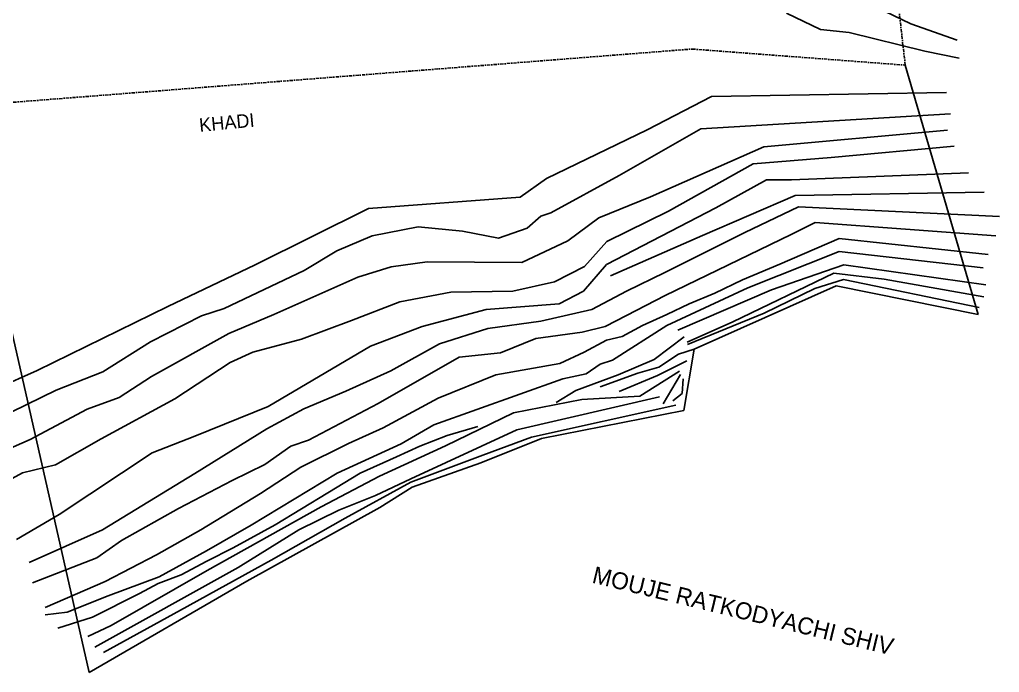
# Model space of a CAD drawing. Header units: metres. Extents: x 313511 to 316522, y 1911862 to 1914809.
# Drawn here: x 314515 to 316014, y 1911862 to 1912860 of the extents above; entities that cross this region are included whole.
import ezdxf

# ---------------------------------------------------------------- set-up
doc = ezdxf.new("R2010")
doc.units = ezdxf.units.M
doc.linetypes.add('DASHDOT', pattern=[1, 0.5, -0.25, 0, -0.25])
for name, color, linetype in [('LINE_WATER', 4, 'Continuous'), ('OFF', 1, 'Continuous'), ('POLY_WATER', 4, 'Continuous'), ('TEXT_MAPIN', 7, 'Continuous'), ('TEXT_MAPOUT', 7, 'Continuous'), ('V_BOUND_STREAM_LINE', 7, 'DASHDOT')]:
    doc.layers.add(name, color=color, linetype=linetype)

msp = doc.modelspace()

# ---------------------------------------------------------------- linework, layer by layer
at = {"layer": 'LINE_WATER'}
for p, q in [((315812.8, 1912885.3), (315878.6, 1912853.6)), ((315740.1, 1912845.1), (315688.2, 1912870.1)), ((315784.1, 1912840.2), (315740.1, 1912845.1)), ((315878.6, 1912853.6), (315949.3, 1912828.4)), ((315899.7, 1912811.6), (315784.1, 1912840.2)), ((315952.1, 1912801.1), (315899.7, 1912811.6)), ((315474.8, 1912691.5), (315573.3, 1912742.3)), ((315573.3, 1912742.3), (315932.8, 1912748.6)), ((315939.2, 1912715.8), (315557.3, 1912693)), ((315321.1, 1912617), (315474.8, 1912691.5)), ((315557.3, 1912693), (315432.3, 1912621.9)), ((315653.5, 1912665.6), (315934.7, 1912691)), ((315479.9, 1912589.1), (315653.5, 1912665.6)), ((315944.7, 1912666.4), (315756.7, 1912649)), ((315637.2, 1912639.6), (315507.8, 1912567.3)), ((315756.7, 1912649), (315637.2, 1912639.6)), ((315432.3, 1912621.9), (315327.8, 1912564.8)), ((315695.6, 1912614.8), (315966.4, 1912625.9)), ((315280.7, 1912588.4), (315321.1, 1912617)), ((315579.9, 1912572), (315657.8, 1912614.9)), ((315657.8, 1912614.9), (315695.6, 1912614.8)), ((315701.6, 1912590.9), (315559.9, 1912529.7)), ((315990.5, 1912596.3), (315701.6, 1912590.9)), ((315048.9, 1912571), (315280.7, 1912588.4)), ((315401.1, 1912556.7), (315479.9, 1912589.1)), ((314875.2, 1912484.8), (315048.9, 1912571)), ((315312.4, 1912559.5), (315291.4, 1912541.2)), ((315327.8, 1912564.8), (315312.4, 1912559.5)), ((315412.6, 1912485.3), (315579.9, 1912572)), ((315507.8, 1912567.3), (315413.4, 1912520.9)), ((315624.3, 1912534.4), (315706.6, 1912573.8)), ((315706.6, 1912573.8), (316013.9, 1912559.1)), ((315353.6, 1912521.7), (315401.1, 1912556.7)), ((315731.8, 1912549.9), (315695.3, 1912531.6)), ((316008.6, 1912529.2), (315731.8, 1912549.9)), ((315054.2, 1912529.4), (315000.2, 1912506.6)), ((315124.7, 1912543.2), (315054.2, 1912529.4)), ((315192.7, 1912536.4), (315124.7, 1912543.2)), ((315247.4, 1912525.9), (315192.7, 1912536.4)), ((315291.4, 1912541.2), (315247.4, 1912525.9)), ((315559.9, 1912529.7), (315418.8, 1912468.4)), ((315695.3, 1912531.6), (315502.8, 1912437.9)), ((315562.1, 1912503.3), (315624.3, 1912534.4)), ((315283.3, 1912488.5), (315353.6, 1912521.7)), ((315413.4, 1912520.9), (315379.4, 1912482.7)), ((315678, 1912486), (315768.8, 1912525.1)), ((315768.8, 1912525.1), (315996.7, 1912500.7)), ((315000.2, 1912506.6), (314950.1, 1912476.6)), ((315502.2, 1912473.3), (315562.1, 1912503.3)), ((315768.8, 1912505.2), (315629.2, 1912449.8)), ((315989, 1912480.5), (315768.8, 1912505.2)), ((314741.6, 1912421.1), (314875.2, 1912484.8)), ((315083.6, 1912482), (315138.3, 1912489.7)), ((315138.3, 1912489.7), (315283.3, 1912488.5)), ((315377.4, 1912444.8), (315412.6, 1912485.3)), ((315620.8, 1912462.1), (315678, 1912486)), ((315775.7, 1912484.9), (315665.3, 1912446.7)), ((315992.9, 1912454.6), (315775.7, 1912484.9)), ((314950.1, 1912476.6), (314827.8, 1912418.3)), ((315032.5, 1912466), (315083.6, 1912482)), ((315379.4, 1912482.7), (315333.4, 1912459.2)), ((315443.5, 1912444.9), (315502.2, 1912473.3)), ((315606.1, 1912398.1), (315760.6, 1912472.2)), ((315760.6, 1912472.2), (315837.5, 1912463.3)), ((314903.7, 1912409.2), (315032.5, 1912466)), ((315333.4, 1912459.2), (315269.6, 1912445)), ((315578.4, 1912441.8), (315620.8, 1912462.1)), ((315775.6, 1912462.5), (315731.5, 1912448.6)), ((315983.1, 1912419.8), (315775.6, 1912462.5)), ((315837.5, 1912463.3), (315990, 1912436.3)), ((315174.6, 1912443.4), (315096.8, 1912428.3)), ((315269.6, 1912445), (315174.6, 1912443.4)), ((315340.5, 1912425.3), (315377.4, 1912444.8)), ((315390.4, 1912416.8), (315443.5, 1912444.9)), ((315629.2, 1912449.8), (315505.2, 1912392.4)), ((315665.3, 1912446.7), (315522.2, 1912385)), ((315539.4, 1912425.4), (315578.4, 1912441.8)), ((315731.5, 1912448.6), (315653.9, 1912411.1)), ((315096.8, 1912428.3), (315022.7, 1912399.7)), ((315228.7, 1912416.5), (315340.5, 1912425.3)), ((315502.8, 1912437.9), (315443.4, 1912407.5)), ((315505.3, 1912409.1), (315539.4, 1912425.4)), ((314541.9, 1912323.2), (314741.6, 1912421.1)), ((314827.8, 1912418.3), (314793.3, 1912407.3)), ((315130.8, 1912390.7), (315228.7, 1912416.5)), ((315312.6, 1912399.1), (315390.4, 1912416.8)), ((315653.9, 1912411.1), (315536.6, 1912363.2)), ((314793.3, 1912407.3), (314715.5, 1912367.5)), ((314835.1, 1912380), (314903.7, 1912409.2)), ((315022.7, 1912399.7), (314946.1, 1912371.2)), ((315231.1, 1912387.5), (315312.6, 1912399.1)), ((315443.4, 1912407.5), (315410.7, 1912390.9)), ((315468.1, 1912392.3), (315505.3, 1912409.1)), ((315536.4, 1912366.6), (315606.1, 1912398.1)), ((314716.7, 1912314.5), (314835.1, 1912380)), ((315051.6, 1912360.5), (315130.8, 1912390.7)), ((315157.3, 1912364.4), (315231.1, 1912387.5)), ((315375.8, 1912382.2), (315304.6, 1912372.6)), ((315410.7, 1912390.9), (315375.8, 1912382.2)), ((315505.2, 1912392.4), (315421.8, 1912339)), ((315436.6, 1912375.4), (315468.1, 1912392.3)), ((314715.5, 1912367.5), (314642.1, 1912321.3)), ((314946.1, 1912371.2), (314871.6, 1912351.5)), ((315304.6, 1912372.6), (315250.7, 1912350.7)), ((315378.7, 1912351.5), (315412.6, 1912369.8)), ((315412.6, 1912369.8), (315436.6, 1912375.4)), ((315531.8, 1912375.1), (315485.7, 1912340.3)), ((314871.6, 1912351.5), (314836.9, 1912335.9)), ((314895.5, 1912268.6), (315051.6, 1912360.5)), ((315083, 1912323), (315157.3, 1912364.4)), ((315250.7, 1912350.7), (315187.5, 1912343.9)), ((315341.6, 1912334.3), (315378.7, 1912351.5)), ((315522.8, 1912348.2), (315547.1, 1912356.3)), ((314836.9, 1912335.9), (314752.7, 1912280.1)), ((315187.5, 1912343.9), (315063.5, 1912273.2)), ((315421.8, 1912339), (315403.3, 1912332.9)), ((315485.7, 1912340.3), (315430.6, 1912316.7)), ((315535.7, 1912338.2), (315491.1, 1912315.9)), ((315492.9, 1912328.6), (315522.8, 1912348.2)), ((314448, 1912281.6), (314541.9, 1912323.2)), ((314642.1, 1912321.3), (314571.2, 1912293.3)), ((315013.9, 1912291.6), (315083, 1912323)), ((315243.4, 1912316.7), (315341.6, 1912334.3)), ((315403.3, 1912332.9), (315381.5, 1912318.4)), ((315460.9, 1912319.4), (315492.9, 1912328.6)), ((315463.9, 1912284.3), (315524.7, 1912322.6)), ((314667.3, 1912282.4), (314716.7, 1912314.5)), ((315346, 1912310.6), (315148.6, 1912240.3)), ((315155.1, 1912281.3), (315243.4, 1912316.7)), ((315381.5, 1912318.4), (315346, 1912310.6)), ((315430.6, 1912316.7), (315365.9, 1912292.8)), ((315403.1, 1912298.6), (315460.9, 1912319.4)), ((315491.1, 1912315.9), (315432.3, 1912291.1)), ((315525.9, 1912317.2), (315499.7, 1912272.6)), ((315529.9, 1912310.7), (315528.6, 1912288.1)), ((314571.2, 1912293.3), (314444.7, 1912231.8)), ((314949.6, 1912265), (315013.9, 1912291.6)), ((315365.9, 1912292.8), (315335.6, 1912274.3)), ((314618.2, 1912264.1), (314667.3, 1912282.4)), ((314752.7, 1912280.1), (314639.7, 1912218.9)), ((315071.1, 1912236), (315155.1, 1912281.3)), ((315270.5, 1912258.9), (315375.3, 1912279)), ((315493.9, 1912283.4), (315275.6, 1912232.6)), ((315375.3, 1912279), (315463.9, 1912284.3)), ((315528.6, 1912288.1), (315514.1, 1912277.2)), ((314531.1, 1912218.1), (314618.2, 1912264.1)), ((314783.2, 1912222.8), (314895.5, 1912268.6)), ((314893, 1912234.2), (314949.6, 1912265)), ((315063.5, 1912273.2), (314957.1, 1912216.8)), ((315298, 1912221.6), (315518.8, 1912270.5)), ((315166.6, 1912208), (315270.5, 1912258.9)), ((314782.9, 1912166.1), (314893, 1912234.2)), ((315018.3, 1912211.6), (315071.1, 1912236)), ((315148.6, 1912240.3), (315098.5, 1912211.1)), ((315275.6, 1912232.6), (315113.6, 1912158)), ((315169.2, 1912223.9), (315216, 1912237.6)), ((314433, 1912174.4), (314531.1, 1912218.1)), ((314639.7, 1912218.9), (314569.8, 1912179.3)), ((314718, 1912197.7), (314783.2, 1912222.8)), ((314957.1, 1912216.8), (314929.9, 1912207.6)), ((315127.5, 1912207.9), (315169.2, 1912223.9)), ((315223.7, 1912194.2), (315298, 1912221.6)), ((314929.9, 1912207.6), (314890.2, 1912179.6)), ((314945.1, 1912175.7), (315018.3, 1912211.6)), ((315098.5, 1912211.1), (315000.7, 1912166.4)), ((315065.6, 1912161.6), (315166.6, 1912208)), ((315091.6, 1912191.2), (315127.5, 1912207.9)), ((314575.7, 1912103), (314718, 1912197.7)), ((315036.2, 1912166.4), (315091.6, 1912191.2)), ((315113.6, 1912152.5), (315223.7, 1912194.2)), ((314569.8, 1912179.3), (314519.6, 1912166.9)), ((314890.2, 1912179.6), (314840.2, 1912155)), ((314883.3, 1912135.5), (314945.1, 1912175.7)), ((314519.6, 1912166.9), (314480.5, 1912146.1)), ((314641.7, 1912079.6), (314782.9, 1912166.1)), ((314840.2, 1912155), (314758.2, 1912112.5)), ((315000.7, 1912166.4), (314869.5, 1912086.9)), ((314976.4, 1912114.8), (315065.6, 1912161.6)), ((314986.7, 1912136.6), (315036.2, 1912166.4)), ((315113.6, 1912158), (315059.4, 1912132.5)), ((315013, 1912097.4), (315113.6, 1912152.5)), ((314792.1, 1912079.7), (314883.3, 1912135.5)), ((314905.9, 1912087.5), (314986.7, 1912136.6)), ((315059.4, 1912132.5), (315003.3, 1912110)), ((314758.2, 1912112.5), (314671.1, 1912063.7)), ((314802.1, 1912017.7), (314976.4, 1912114.8)), ((315003.3, 1912110), (314942.3, 1912079.7)), ((314510.2, 1912065.2), (314575.7, 1912103)), ((314900, 1912033.4), (315013, 1912097.4)), ((314724.4, 1912041.7), (314792.1, 1912079.7)), ((314869.5, 1912086.9), (314801.1, 1912047.5)), ((314841.7, 1912052.3), (314905.9, 1912087.5)), ((314942.3, 1912079.7), (314849.2, 1912022.4)), ((314529.5, 1912029.6), (314641.7, 1912079.6)), ((314671.1, 1912063.7), (314633.4, 1912036.8)), ((314801.3, 1912031.9), (314841.7, 1912052.3)), ((314633.4, 1912036.8), (314534.5, 1911998.8)), ((314645.8, 1912000.6), (314724.4, 1912041.7)), ((314801.1, 1912047.5), (314728.3, 1912008)), ((314849.2, 1912022.4), (314629.9, 1911900.5)), ((314761.1, 1911957.1), (314900, 1912033.4)), ((314762, 1912010.8), (314801.3, 1912031.9)), ((314728.3, 1912008), (314650.3, 1911978.9)), ((314654.9, 1911933.5), (314802.1, 1912017.7)), ((314727, 1911997.9), (314762, 1912010.8)), ((314554.1, 1911960.9), (314645.8, 1912000.6)), ((314698.2, 1911982.3), (314727, 1911997.9)), ((314650.3, 1911978.9), (314587.9, 1911954.1)), ((314626.3, 1911946), (314698.2, 1911982.3)), ((314587.9, 1911954.1), (314554.2, 1911949.7)), ((314573.5, 1911929.6), (314626.3, 1911946)), ((314643.2, 1911892.2), (314761.1, 1911957.1)), ((314619.3, 1911916.6), (314654.9, 1911933.5))]:
    msp.add_line(p, q, dxfattribs=at)
at = {"layer": 'OFF'}
for p, q in [((315981.2, 1912409.1), (315869.8, 1912790.4)), ((314621.3, 1911861.8), (314424.6, 1912727.3))]:
    msp.add_line(p, q, dxfattribs=at)
at = {"layer": 'POLY_WATER'}
for p, q in [((315764.3, 1912452.7), (315547.1, 1912356.3)), ((315981.2, 1912409.1), (315764.3, 1912452.7)), ((315547.1, 1912356.3), (315531.3, 1912262.4)), ((315531.3, 1912262.4), (315313.2, 1912219.2)), ((315313.2, 1912219.2), (315220.8, 1912182.1)), ((315220.8, 1912182.1), (315115.5, 1912144.8)), ((315115.5, 1912144.8), (315065.9, 1912113.9)), ((315065.9, 1912113.9), (314862.8, 1912001.2)), ((314862.8, 1912001.2), (314621.3, 1911861.8))]:
    msp.add_line(p, q, dxfattribs=at)
at = {"layer": 'V_BOUND_STREAM_LINE', "ltscale": 10}
for p, q in [((315869.8, 1912790.4), (315835.7, 1913092.4)), ((314424.6, 1912727.3), (315544.2, 1912815.1)), ((315544.2, 1912815.1), (315869.8, 1912790.4))]:
    msp.add_line(p, q, dxfattribs=at)

# ---------------------------------------------------------------- texts
at = {"layer": 'TEXT_MAPIN', "ltscale": 10}
msp.add_text('KHADI', height=20.75, rotation=5.4746, dxfattribs=at).set_placement((314790.7, 1912688.3))
at = {"layer": 'TEXT_MAPOUT'}
msp.add_text('MOUJE RATKODYACHI SHIV', height=25.936, rotation=346.3624, dxfattribs=at).set_placement((315389.4, 1911999.2))

doc.saveas('drawing.dxf')
